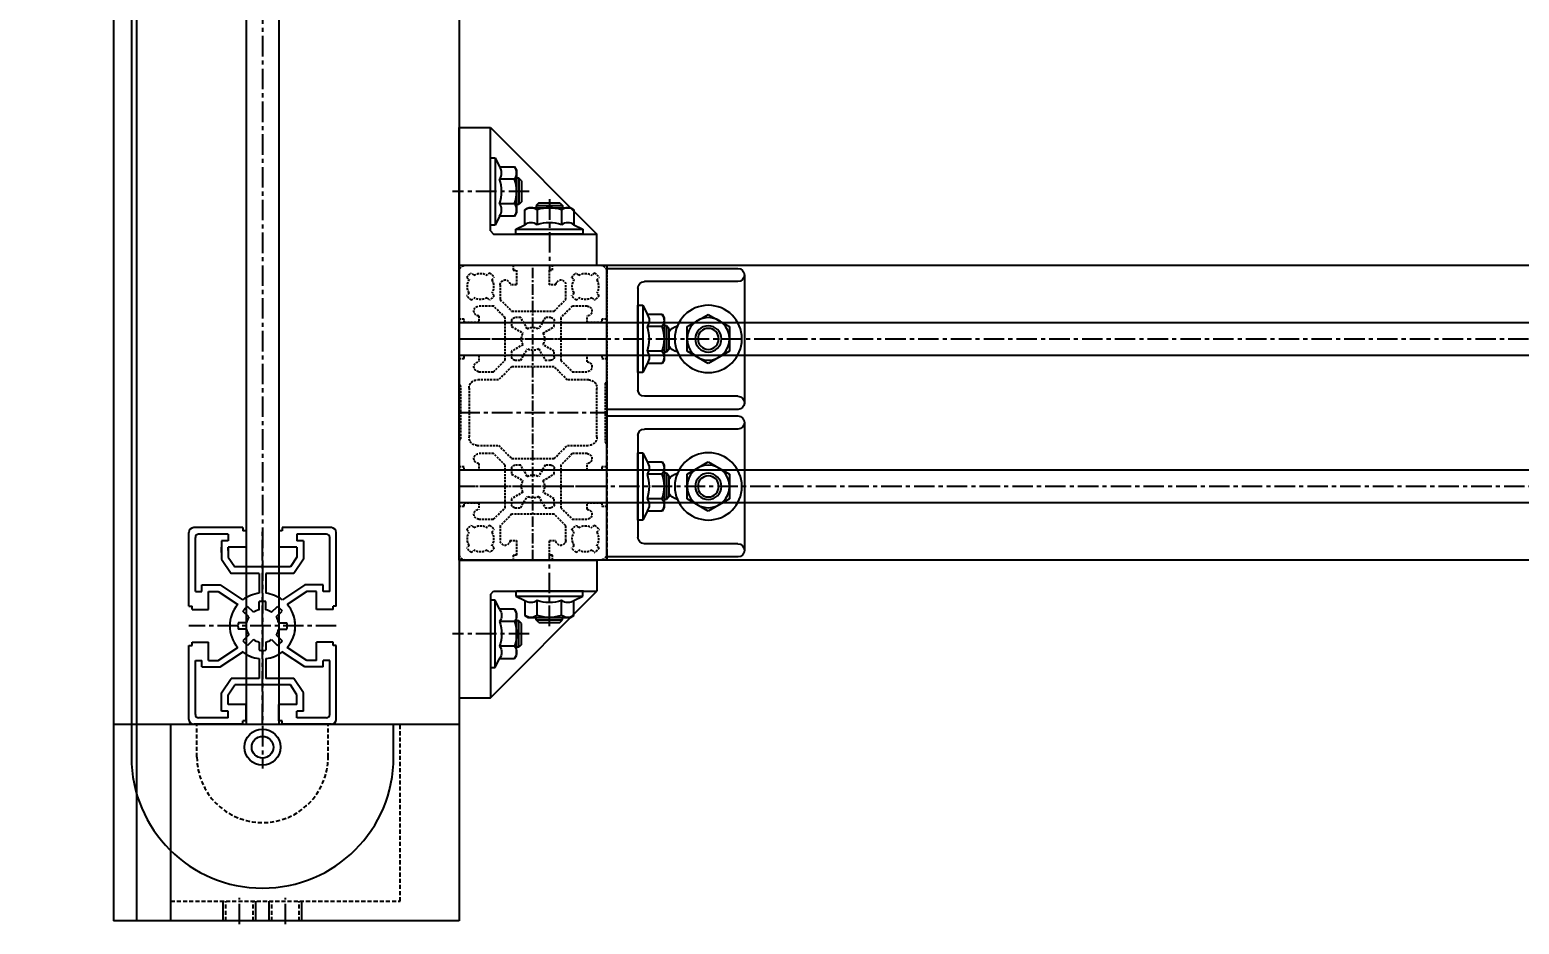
# Model space of a CAD drawing. Header units: inches. Extents: x 0 to 77285, y -118 to 40065.
# Drawn here: x 47395.9 to 47850.3, y 23379.6 to 23652.4 of the extents above; entities that cross this region are included whole.
import ezdxf

# ---------------------------------------------------------------- set-up
doc = ezdxf.new("R2010")
doc.units = ezdxf.units.IN
doc.header["$LTSCALE"] = 5
doc.header["$MEASUREMENT"] = 0
doc.linetypes.add('CENTER', pattern=[2, 1.25, -0.25, 0.25, -0.25])
doc.linetypes.add('HIDDEN', pattern=[0.375, 0.25, -0.125])
for name, color, linetype in [('11', 1, 'CENTER'), ('22', 2, 'HIDDEN'), ('44', 4, 'Continuous'), ('A', 8, 'Continuous'), ('B', 123, 'Continuous'), ('G', 231, 'Continuous'), ('T', 3, 'Continuous')]:
    doc.layers.add(name, color=color, linetype=linetype)
doc.styles.add('SCI', font='')
doc.styles.get('SCI').set_extended_font_data('Gulim')
doc.dimstyles.new('SCH', dxfattribs={"dimtxt": 2.5, "dimasz": 2, "dimexe": 1.25, "dimexo": 0.625, "dimtad": 1, "dimdec": 8, "dimtxsty": 'SCI', "dimcen": 2.5, "dimclrd": 4, "dimclre": 4, "dimclrt": 7, "dimadec": 8, "dimazin": 2, "dimtfac": 1, "dimtdec": 8, "dimtmove": 0, "dimatfit": 3, "dimfxl": 1, "dimarcsym": 0})

# ---------------------------------------------------------------- blocks, each defined once
blk = doc.blocks.new('A$Ccb516ab6')
for p, q in [((60, 0), (60, -105.5)), ((60, 0), (60, -105.5)), ((1330, 0, 0), (60, 0)), ((60, 0), (60, -105.5)), ((60, -7), (0, -7)), ((0, -105.5), (0, -7)), ((1330, -7, 0), (60, -7)), ((0, -17.5), (60, -17.5)), ((0, -17.5), (60, -17.5)), ((60, -39.5), (60, -24.5)), ((61.5, -23), (84, -23)), ((62, -35), (62, -26)), ((63, -25), (79.5, -25)), ((77.5, -27), (79.5, -27)), ((77.5, -27), (77.5, -32.61)), ((79.5, -25), (79.5, -27)), ((84, -23), (84, -24)), ((84, -24), (85, -24)), ((85, -24), (85, -29)), ((95, -24), (95, -29)), ((95, -24), (96, -24)), ((96, -23), (96, -24)), ((96, -23), (118.5, -23)), ((100.5, -25), (100.5, -27)), ((100.5, -25), (117, -25)), ((100.5, -27), (102.5, -27)), ((102.5, -27), (102.5, -32.61)), ((118, -35), (118, -26)), ((120, -39.5), (120, -24.5)), ((79.5, -29), (79.5, -32)), ((79.5, -29), (85, -29)), ((95, -29), (100.5, -29)), ((100.5, -29), (100.5, -32)), ((62, -35), (64, -35)), ((64, -33), (69.61, -33)), ((64, -35), (64, -33)), ((66, -35), (69, -35)), ((66, -40.5), (66, -35)), ((69, -35), (72, -37)), ((69.61, -33), (74, -35.93)), ((74, -44.5), (74, -35.93)), ((77.5, -32.61), (82.05, -39.43)), ((79.5, -32), (83.46, -37.94)), ((100.5, -32), (96.54, -37.94)), ((102.5, -32.61), (97.95, -39.43)), ((110.39, -33), (106, -35.93)), ((106, -44.5), (106, -35.93)), ((111, -35), (108, -37)), ((116, -33), (110.39, -33)), ((114, -35), (111, -35)), ((112.39, -33), (114.08, -33)), ((113, -35), (114.08, -35)), ((114, -40.5), (114, -35)), ((116, -35), (116, -33)), ((118, -35), (116, -35)), ((60, -39.5), (61, -39.5)), ((1330, -40.5, 0), (60, -40.5)), ((61, -40.5), (61, -39.5)), ((61, -40.5), (66, -40.5)), ((72, -54), (72, -37)), ((87.24, -41.33), (85.45, -39.54)), ((89, -40.6), (89, -38.07)), ((91, -40.6), (91, -38.07)), ((92.76, -41.33), (94.55, -39.54)), ((108, -54), (108, -37)), ((119, -40.5), (114, -40.5)), ((119, -40.5), (119, -39.5)), ((120, -39.5), (119, -39.5)), ((80.05, -44.5), (74, -44.5)), ((85.1, -44.5), (82.57, -44.5)), ((85.83, -42.74), (84.04, -40.95)), ((94.17, -42.74), (95.96, -40.95)), ((94.9, -44.5), (97.43, -44.5)), ((106, -44.5), (99.95, -44.5)), ((74, -55.07), (74, -46.5)), ((80.05, -46.5), (74, -46.5)), ((85.1, -46.5), (82.57, -46.5)), ((85.83, -48.26), (84.04, -50.05)), ((87.24, -49.67), (85.45, -51.46)), ((92.76, -49.67), (94.55, -51.46)), ((94.17, -48.26), (95.96, -50.05)), ((94.9, -46.5), (97.43, -46.5)), ((106, -46.5), (99.95, -46.5)), ((106, -55.07), (106, -46.5)), ((1330, -50.5, 0), (60, -50.5)), ((60, -66.5), (60, -51.5)), ((60, -51.5), (61, -51.5)), ((61, -51.5), (61, -50.5)), ((61, -50.5), (66, -50.5)), ((66, -56), (66, -50.5)), ((69, -56), (72, -54)), ((77.5, -58.39), (82.05, -51.57)), ((79.5, -59), (83.46, -53.06)), ((89, -50.4), (89, -52.93)), ((91, -50.4), (91, -52.93)), ((100.5, -59), (96.54, -53.06)), ((102.5, -58.39), (97.95, -51.57)), ((111, -56), (108, -54)), ((114, -56), (114, -50.5)), ((119, -50.5), (114, -50.5)), ((119, -51.5), (119, -50.5)), ((120, -51.5), (119, -51.5)), ((120, -66.5), (120, -51.5)), ((62, -65), (62, -56)), ((62, -56), (64, -56)), ((64, -58), (64, -56)), ((64, -58), (69.61, -58)), ((66, -56), (69, -56)), ((69.61, -58), (74, -55.07)), ((77.5, -64), (77.5, -58.39)), ((79.5, -62), (79.5, -59)), ((100.5, -62), (100.5, -59)), ((102.5, -64), (102.5, -58.39)), ((110.39, -58), (106, -55.07)), ((116, -58), (110.39, -58)), ((114, -56), (111, -56)), ((116, -58), (116, -56)), ((118, -56), (116, -56)), ((118, -65), (118, -56)), ((79.5, -62), (85, -62)), ((85, -67), (85, -62)), ((95, -67), (95, -62)), ((95, -62), (100.5, -62)), ((61.5, -68), (84, -68)), ((63, -66), (79.5, -66)), ((77.5, -64), (79.5, -64)), ((79.5, -66), (79.5, -64)), ((84, -68), (84, -67)), ((84, -67), (85, -67)), ((95, -67), (96, -67)), ((96, -68), (96, -67)), ((96, -68), (118.5, -68)), ((100.5, -64), (102.5, -64)), ((100.5, -66), (100.5, -64)), ((100.5, -66), (117, -66)), ((60, -105.5), (0, -105.5)), ((1330, -105.5, 0), (60, -105.5))]:
    blk.add_line(p, q)
for radius in [5.5, 3.3]:
    blk.add_circle((53, -45.5), radius)
for centre, radius, start, end in [((61.5, -24.5), 1.5, 90, 180), ((63, -26), 1, 90, 180), ((117, -26), 1, 0, 90), ((118.5, -24.5), 1.5, 0, 90), ((90, -45.5), 10, 49.1403, 130.8597), ((90, -45.5), 10, 140.9719, 174.2608), ((90, -45.5), 10, 142.644, 174.2608), ((90, -45.5), 7.5, 127.3377, 142.6623), ((90, -45.5), 5, 101.537, 123.463), ((90, -45.5), 7.5, 82.3377, 97.6623), ((90, -45.5), 5, 56.537, 78.463), ((90, -45.5), 7.5, 37.3377, 52.6623), ((90, -45.5), 10, 5.7392, 37.356), ((90, -45.5), 7.5, 172.3377, 187.6623), ((90, -45.5), 5, 146.537, 168.463), ((90, -45.5), 5, 11.537, 33.463), ((90, -45.5), 7.5, 352.3377, 7.6623), ((90, -45.5), 10, 185.7392, 217.356), ((90, -45.5), 10, 185.7392, 219.0281), ((90, -45.5), 5, 191.537, 213.463), ((90, -45.5), 5, 236.537, 258.463), ((90, -45.5), 5, 281.537, 303.463), ((90, -45.5), 5, 326.537, 348.463), ((90, -45.5), 10, 322.644, 354.2608), ((90, -45.5), 10, 229.1403, 296.5204), ((90, -45.5), 10, 230.7393, 310.8597), ((90, -45.5), 7.5, 217.3377, 232.6623), ((90, -45.5), 7.5, 262.3377, 277.6623), ((90, -45.5), 7.5, 307.3377, 322.6623), ((61.5, -66.5), 1.5, 180, 270), ((63, -65), 1, 180, 270), ((117, -65), 1, 270, 0), ((118.5, -66.5), 1.5, 270, 0)]:
    blk.add_arc(centre, radius, start, end)
at = {"layer": '11'}
for p, q in [((90, -68), (90, -23)), ((-1, -38.5), (7, -38.5)), ((59.5, -45.5), (46.5, -45.5)), ((1330, -45.5, 0), (60, -45.5)), ((60, -45.5), (120, -45.5)), ((-1, -52.5), (7, -52.5))]:
    blk.add_line(p, q, dxfattribs=at)
at = {"layer": '22'}
for p, q in [((6, -17.5), (6, -87.5)), ((50, -25.5), (60, -25.5)), ((0, -34.31), (6, -34.31)), ((0, -42.69), (6, -42.69)), ((0, -48.31), (6, -48.31)), ((0, -56.69), (6, -56.69)), ((50, -65.5), (60, -65.5)), ((6, -87.5), (60, -87.5))]:
    blk.add_line(p, q, dxfattribs=at)
blk.add_arc((50, -45.5), 20, 90, 270, dxfattribs=at)
at = {"layer": 'B'}
for p, q in [((60, -5.5), (50, -5.5)), ((1330, -5.5, 0), (60, -5.5)), ((50, -85.5), (60, -85.5))]:
    blk.add_line(p, q, dxfattribs=at)
blk.add_arc((50, -45.5), 40, 90, 270, dxfattribs=at)
at = {"layer": 'G'}
for p in [(60, 0), (0, -7)]:
    blk.add_line(p, (0, 0), dxfattribs=at)
at = {"layer": 'T'}
for p, q in [((0, -33.5), (6, -33.5)), ((0, -43.5), (6, -43.5)), ((0, -47.5), (6, -47.5)), ((0, -57.5), (6, -57.5))]:
    blk.add_line(p, q, dxfattribs=at)
blk = doc.blocks.new('A$C47db6cef')
at = {"ltscale": 0.506191}
for p, q in [((0, 43), (0, 28.5)), ((16.5, 45), (2, 45)), ((3.05, 40.53), (2.33, 41.26)), ((3.74, 42.67), (4.47, 41.95)), ((8.53, 41.95), (9.26, 42.67)), ((10.67, 41.26), (9.95, 40.53)), ((16.5, 43.5), (16.5, 45)), ((28.5, 45), (16.5, 45)), ((17.5, 43.5), (16.5, 43.5)), ((17.5, 39), (17.5, 43.5)), ((27.5, 43.5), (27.5, 39)), ((28.5, 43.5), (27.5, 43.5)), ((28.5, 45), (28.5, 43.5)), ((36.5, 45), (28.5, 45)), ((37, 44.5), (36.5, 45)), ((44.7, 44.5), (37, 44.5)), ((37.5, 42), (52.5, 42)), ((45, 44.2), (44.7, 44.5)), ((45.3, 44.5), (45, 44.2)), ((53, 44.5), (45.3, 44.5)), ((53.5, 45), (53, 44.5)), ((61.5, 45), (53.5, 45)), ((61.5, 43.5), (61.5, 45)), ((73.5, 45), (61.5, 45)), ((62.5, 43.5), (61.5, 43.5)), ((62.5, 39), (62.5, 43.5)), ((72.5, 43.5), (72.5, 39)), ((73.5, 43.5), (72.5, 43.5)), ((73.5, 45), (73.5, 43.5)), ((88, 45), (73.5, 45)), ((80.05, 40.53), (79.33, 41.26)), ((80.74, 42.67), (81.47, 41.95)), ((85.53, 41.95), (86.26, 42.67)), ((87.67, 41.26), (86.95, 40.53)), ((90, 28.5), (90, 43)), ((2.33, 35.74), (3.05, 36.47)), ((9.95, 36.47), (10.67, 35.74)), ((12.5, 34.5), (12.5, 39)), ((15.5, 39), (17.5, 39)), ((27.5, 39), (29.5, 39)), ((32.5, 39), (32.5, 34.5)), ((35, 33), (35, 39.5)), ((55, 39.5), (55, 33)), ((57.5, 34.5), (57.5, 39)), ((60.5, 39), (62.5, 39)), ((72.5, 39), (74.5, 39)), ((77.5, 39), (77.5, 34.5)), ((79.33, 35.74), (80.05, 36.47)), ((86.95, 36.47), (87.67, 35.74)), ((4.47, 35.05), (3.74, 34.33)), ((6, 32.5), (10.5, 32.5)), ((9.26, 34.33), (8.53, 35.05)), ((10.5, 32.5), (14, 29)), ((16, 31), (12.5, 34.5)), ((32.5, 34.5), (29, 31)), ((31, 29), (35, 33)), ((55, 33), (59, 29)), ((61, 31), (57.5, 34.5)), ((77.5, 34.5), (74, 31)), ((76, 29), (79.5, 32.5)), ((79.5, 32.5), (84, 32.5)), ((81.47, 35.05), (80.74, 34.33)), ((86.26, 34.33), (85.53, 35.05)), ((0, 28.5), (1.5, 28.5)), ((0, 28.5), (0, 16.5)), ((1.5, 28.5), (1.5, 27.5)), ((1.5, 27.5), (6, 27.5)), ((6, 27.5), (6, 29.5)), ((14, 29), (14, 22.8)), ((22.2, 31), (16, 31)), ((16, 26.25), (16, 28)), ((17, 29), (18.75, 29)), ((18.75, 29), (20.75, 25.53)), ((22.5, 30.7), (22.2, 31)), ((22.8, 31), (22.5, 30.7)), ((29, 31), (22.8, 31)), ((24.25, 25.53), (26.25, 29)), ((26.25, 29), (28, 29)), ((29, 28), (29, 26.25)), ((31, 16), (31, 29)), ((59, 29), (59, 16)), ((67.2, 31), (61, 31)), ((61, 26.25), (61, 28)), ((62, 29), (63.75, 29)), ((63.75, 29), (65.75, 25.53)), ((67.5, 30.7), (67.2, 31)), ((67.8, 31), (67.5, 30.7)), ((74, 31), (67.8, 31)), ((69.25, 25.53), (71.25, 29)), ((71.25, 29), (73, 29)), ((74, 28), (74, 26.25)), ((76, 22.8), (76, 29)), ((84, 29.5), (84, 27.5)), ((84, 27.5), (88.5, 27.5)), ((88.5, 28.5), (90, 28.5)), ((88.5, 27.5), (88.5, 28.5)), ((90, 16.5), (90, 28.5)), ((14, 22.8), (14.3, 22.5)), ((19.47, 24.25), (16, 26.25)), ((29, 26.25), (25.53, 24.25)), ((64.47, 24.25), (61, 26.25)), ((74, 26.25), (70.53, 24.25)), ((75.7, 22.5), (76, 22.8)), ((14.3, 22.5), (14, 22.2)), ((14, 22.2), (14, 16)), ((16, 18.75), (19.47, 20.75)), ((16, 17), (16, 18.75)), ((20.75, 19.47), (18.75, 16)), ((26.25, 16), (24.25, 19.47)), ((25.53, 20.75), (29, 18.75)), ((29, 18.75), (29, 17)), ((61, 18.75), (64.47, 20.75)), ((61, 17), (61, 18.75)), ((65.75, 19.47), (63.75, 16)), ((71.25, 16), (69.25, 19.47)), ((70.53, 20.75), (74, 18.75)), ((74, 18.75), (74, 17)), ((76, 22.2), (75.7, 22.5)), ((76, 16), (76, 22.2)), ((0, 16.5), (0, 2)), ((1.5, 16.5), (0, 16.5)), ((1.5, 17.5), (1.5, 16.5)), ((6, 17.5), (1.5, 17.5)), ((6, 15.5), (6, 17.5)), ((14, 16), (10.5, 12.5)), ((12.5, 10.5), (16, 14)), ((16, 14), (22.2, 14)), ((18.75, 16), (17, 16)), ((22.2, 14), (22.5, 14.3)), ((22.5, 14.3), (22.8, 14)), ((22.8, 14), (29, 14)), ((28, 16), (26.25, 16)), ((29, 14), (32.5, 10.5)), ((35, 12), (31, 16)), ((59, 16), (55, 12)), ((57.5, 10.5), (61, 14)), ((61, 14), (67.2, 14)), ((63.75, 16), (62, 16)), ((67.2, 14), (67.5, 14.3)), ((67.5, 14.3), (67.8, 14)), ((67.8, 14), (74, 14)), ((73, 16), (71.25, 16)), ((74, 14), (77.5, 10.5)), ((79.5, 12.5), (76, 16)), ((84, 17.5), (84, 15.5)), ((88.5, 17.5), (84, 17.5)), ((88.5, 16.5), (88.5, 17.5)), ((90, 16.5), (88.5, 16.5)), ((90, 2), (90, 16.5)), ((3.05, 8.53), (2.33, 9.26)), ((3.74, 10.67), (4.47, 9.95)), ((10.5, 12.5), (6, 12.5)), ((8.53, 9.95), (9.26, 10.67)), ((10.67, 9.26), (9.95, 8.53)), ((12.5, 6), (12.5, 10.5)), ((32.5, 10.5), (32.5, 6)), ((35, 5.5), (35, 12)), ((55, 12), (55, 5.5)), ((57.5, 6), (57.5, 10.5)), ((77.5, 10.5), (77.5, 6)), ((80.05, 8.53), (79.33, 9.26)), ((84, 12.5), (79.5, 12.5)), ((80.74, 10.67), (81.47, 9.95)), ((85.53, 9.95), (86.26, 10.67)), ((87.67, 9.26), (86.95, 8.53)), ((17.5, 6), (15.5, 6)), ((17.5, 1.5), (17.5, 6)), ((27.5, 6), (27.5, 1.5)), ((29.5, 6), (27.5, 6)), ((62.5, 6), (60.5, 6)), ((62.5, 1.5), (62.5, 6)), ((72.5, 6), (72.5, 1.5)), ((74.5, 6), (72.5, 6)), ((2, 0), (16.5, 0)), ((2.33, 3.74), (3.05, 4.47)), ((4.47, 3.05), (3.74, 2.33)), ((9.26, 2.33), (8.53, 3.05)), ((9.95, 4.47), (10.67, 3.74)), ((16.5, 1.5), (17.5, 1.5)), ((16.5, 0), (16.5, 1.5)), ((16.5, 0), (28.5, 0)), ((27.5, 1.5), (28.5, 1.5)), ((28.5, 1.5), (28.5, 0)), ((28.5, 0), (35.55, 0)), ((35.55, 0), (36.05, 0.5)), ((36.05, 0.5), (44.7, 0.5)), ((52.5, 3), (37.5, 3)), ((44.7, 0.5), (45, 0.8)), ((45, 0.8), (45.3, 0.5)), ((45.3, 0.5), (53.95, 0.5)), ((53.95, 0.5), (54.45, 0)), ((61.5, 1.5), (62.5, 1.5)), ((61.5, 0), (61.5, 1.5)), ((72.5, 1.5), (73.5, 1.5)), ((73.5, 1.5), (73.5, 0)), ((79.33, 3.74), (80.05, 4.47)), ((81.47, 3.05), (80.74, 2.33)), ((86.26, 2.33), (85.53, 3.05)), ((86.95, 4.47), (87.67, 3.74))]:
    blk.add_line(p, q, dxfattribs=at)
for p, q in [((54.45, 0), (61.5, 0)), ((61.5, 0), (73.5, 0)), ((73.5, 0), (88, 0))]:
    blk.add_line(p, q)
for centre, radius, start, end in [((2, 43), 2, 90, 180), ((6.5, 38.5), 5, 123.463, 146.537), ((6.5, 38.5), 4, 59.4775, 120.5225), ((6.5, 38.5), 5, 33.463, 56.537), ((37.5, 39.5), 2.5, 90, 180), ((52.5, 39.5), 2.5, 0, 90), ((83.5, 38.5), 5, 123.463, 146.537), ((83.5, 38.5), 4, 59.4775, 120.5225), ((83.5, 38.5), 5, 33.463, 56.537), ((88, 43), 2, 0, 90), ((6.5, 38.5), 4, 149.4775, 210.5225), ((6.5, 38.5), 4, 329.4775, 30.5225), ((14, 39), 1.5, 0, 180), ((31, 39), 1.5, 0, 180), ((59, 39), 1.5, 0, 180), ((76, 39), 1.5, 0, 180), ((83.5, 38.5), 4, 149.4775, 210.5225), ((83.5, 38.5), 4, 329.4775, 30.5225), ((6.5, 38.5), 5, 213.463, 236.537), ((6.5, 38.5), 4, 239.4775, 300.5225), ((6, 31), 1.5, 90, 270), ((6.5, 38.5), 5, 303.463, 326.537), ((83.5, 38.5), 5, 213.463, 236.537), ((83.5, 38.5), 4, 239.4775, 300.5225), ((84, 31), 1.5, 270, 90), ((83.5, 38.5), 5, 303.463, 326.537), ((17, 28), 1, 90, 180), ((28, 28), 1, 0, 90), ((62, 28), 1, 90, 180), ((73, 28), 1, 0, 90), ((22.5, 22.5), 3.5, 150, 210), ((22.5, 22.5), 3.5, 60, 120), ((22.5, 22.5), 3.5, 330, 30), ((67.5, 22.5), 3.5, 150, 210), ((67.5, 22.5), 3.5, 60, 120), ((67.5, 22.5), 3.5, 330, 30), ((22.5, 22.5), 3.5, 240, 300), ((67.5, 22.5), 3.5, 240, 300), ((6, 14), 1.5, 90, 270), ((17, 17), 1, 180, 270), ((28, 17), 1, 270, 0), ((62, 17), 1, 180, 270), ((73, 17), 1, 270, 0), ((84, 14), 1.5, 270, 90), ((6.5, 6.5), 5, 123.463, 146.537), ((6.5, 6.5), 4, 59.4775, 120.5225), ((6.5, 6.5), 5, 33.463, 56.537), ((83.5, 6.5), 5, 123.463, 146.537), ((83.5, 6.5), 4, 59.4775, 120.5225), ((83.5, 6.5), 5, 33.463, 56.537), ((6.5, 6.5), 4, 149.4775, 210.5225), ((6.5, 6.5), 4, 329.4775, 30.5225), ((14, 6), 1.5, 180, 0), ((31, 6), 1.5, 180, 0), ((37.5, 5.5), 2.5, 180, 270), ((52.5, 5.5), 2.5, 270, 0), ((59, 6), 1.5, 180, 0), ((76, 6), 1.5, 180, 0), ((83.5, 6.5), 4, 149.4775, 210.5225), ((83.5, 6.5), 4, 329.4775, 30.5225), ((2, 2), 2, 180, 270), ((6.5, 6.5), 5, 213.463, 236.537), ((6.5, 6.5), 4, 239.4775, 300.5225), ((6.5, 6.5), 5, 303.463, 326.537), ((83.5, 6.5), 5, 213.463, 236.537), ((83.5, 6.5), 4, 239.4775, 300.5225), ((83.5, 6.5), 5, 303.463, 326.537), ((88, 2), 2, 270, 0)]:
    blk.add_arc(centre, radius, start, end, dxfattribs=at)
at = {"layer": '11', "ltscale": 0.506191}
for p, q in [((22.5, 45), (22.5, 0)), ((67.5, 0), (67.5, 45)), ((90, 22.5), (0, 22.5))]:
    blk.add_line(p, q, dxfattribs=at)
at = {"layer": '11'}
blk.add_line((45, 45), (45, 0), dxfattribs=at)
at = {"layer": 'A', "ltscale": 0.506191}
for p, q in [((0, 45), (0, 43)), ((2, 45), (0, 45)), ((53.5, 45), (36.5, 45)), ((90, 45), (88, 45)), ((90, 43), (90, 45)), ((0, 2), (0, 0)), ((0, 0), (2, 0)), ((35.55, 0), (54.45, 0)), ((90, 0), (90, 2))]:
    blk.add_line(p, q, dxfattribs=at)
at = {"layer": 'A'}
blk.add_line((88, 0), (90, 0), dxfattribs=at)
blk = doc.blocks.new('af!@$!2^^&&@$aD읾ㅇㄹA$C5BB358B1')
for p, q in [((1.74, 42), (43.74, 42)), ((1.74, 42), (1.74, 0)), ((43.74, 42), (43.74, 32.5)), ((12.24, 32.5), (11.24, 31.5)), ((43.74, 32.5), (11.24, 0)), ((12.24, 32.5), (43.74, 32.5)), ((13.99, 32.5), (34.49, 32.5)), ((13.99, 31), (13.99, 32.5)), ((34.49, 32.5), (34.49, 31)), ((11.24, 31.5), (11.24, 0)), ((34.49, 31), (13.99, 31)), ((16.73, 29.7), (13.99, 31)), ((16.73, 25.11), (16.73, 29.7)), ((20.48, 25.14), (20.48, 29.7)), ((27.99, 25.14), (27.99, 29.7)), ((34.49, 31), (31.74, 29.7)), ((31.74, 29.7), (31.74, 25.11)), ((11.24, 24.75), (12.74, 24.75)), ((11.24, 4.04), (11.24, 24.54)), ((12.74, 24.75), (12.74, 4.25)), ((12.74, 24.75), (14.04, 22.01)), ((17.79, 24.5), (16.73, 25.11)), ((30.68, 24.5), (17.79, 24.5)), ((20.24, 23.8), (20.24, 24.5)), ((28.24, 23.8), (20.24, 23.8)), ((21.04, 23), (20.24, 23.8)), ((27.44, 23), (21.04, 23)), ((27.44, 23), (28.24, 23.8)), ((28.24, 23.8), (28.24, 24.5)), ((31.74, 25.11), (30.68, 24.5)), ((14.04, 22.01), (18.63, 22.01)), ((18.59, 18.25), (14.04, 18.25)), ((18.63, 22.01), (19.24, 20.94)), ((19.24, 20.94), (19.24, 8.06)), ((19.94, 18.5), (19.24, 18.5)), ((19.94, 18.5), (19.94, 10.5)), ((20.74, 17.7), (19.94, 18.5)), ((20.74, 17.7), (20.74, 11.3)), ((18.59, 10.75), (14.04, 10.75)), ((19.94, 10.5), (19.24, 10.5)), ((20.74, 11.3), (19.94, 10.5)), ((14.04, 6.99), (12.74, 4.25)), ((18.63, 6.99), (14.04, 6.99)), ((19.24, 8.06), (18.63, 6.99)), ((12.74, 4.25), (11.24, 4.25)), ((1.74, 0), (11.24, 0))]:
    blk.add_line(p, q)
for centre, radius, start, end in [((18.61, 32.11), 3.06, 232.1211, 307.8789), ((24.24, 40.32), 11.26, 250.5288, 289.4712), ((29.87, 32.11), 3.06, 232.1211, 307.8789), ((18.61, 27.56), 3.06, 232.1211, 307.8789), ((24.24, 35.76), 11.26, 250.5288, 289.4712), ((29.87, 27.56), 3.06, 232.1211, 307.8789), ((11.62, 20.13), 3.06, 322.1211, 37.8789), ((3.42, 14.5), 11.26, 340.5288, 19.4712), ((16.18, 20.13), 3.06, 322.1211, 37.8789), ((7.98, 14.5), 11.26, 340.5288, 19.4712), ((11.62, 8.87), 3.06, 322.1211, 37.8789), ((16.18, 8.87), 3.06, 322.1211, 37.8789)]:
    blk.add_arc(centre, radius, start, end)
at = {"layer": '11'}
for p, q in [((24.24, 20.66), (24.24, 44.03)), ((21.83, 14.5), (0, 14.5))]:
    blk.add_line(p, q, dxfattribs=at)
blk = doc.blocks.new('A$C632A6005')
for p, q in [((-21.5, 0), (-21.5, -40)), ((21.5, 0), (-21.5, 0)), ((21.5, -40.1), (21.5, 0)), ((-17.5, -40), (-17.5, -11.5)), ((-15.5, -9.5), (15.5, -9.5)), ((10.25, -9.5), (-10.25, -9.5)), ((-10.25, -9.5), (-10.25, -11)), ((-10.25, -11), (10.25, -11)), ((-10.25, -11), (-7.51, -12.3)), ((-7.51, -12.3), (-7.51, -16.89)), ((-3.75, -16.86), (-3.75, -12.3)), ((3.76, -16.86), (3.76, -12.3)), ((7.51, -12.3), (10.25, -11)), ((7.51, -16.89), (7.51, -12.3)), ((10.25, -11), (10.25, -9.5)), ((17.5, -40), (17.5, -11.5)), ((-7.51, -16.89), (-6.44, -17.5)), ((-6.44, -17.5), (6.45, -17.5)), ((-4, -18.2), (-4, -17.5)), ((4, -18.2), (4, -17.5)), ((6.45, -17.5), (7.51, -16.89)), ((-4, -18.2), (4, -18.2)), ((-3.2, -19), (-4, -18.2)), ((-3.2, -19), (3.2, -19)), ((3.2, -19), (4, -18.2)), ((-3.75, -24.5), (-7.5, -31)), ((3.75, -24.5), (-3.75, -24.5)), ((7.51, -31), (3.75, -24.5)), ((-7.5, -31), (-3.75, -37.5)), ((3.75, -37.5), (7.51, -31)), ((-3.75, -37.5), (3.75, -37.5)), ((-19.5, -42), (19.6, -42))]:
    blk.add_line(p, q)
for radius in [10.25, 6.5, 4, 3.2]:
    blk.add_circle((0, -31), radius)
for centre, radius, start, end in [((-15.5, -11.5), 2, 90, 180), ((-5.63, -9.89), 3.06, 232.1211, 307.8789), ((0, -1.68), 11.26, 250.5288, 289.4712), ((5.63, -9.89), 3.06, 232.1211, 307.8789), ((15.5, -11.5), 2, 0, 90), ((-5.63, -14.44), 3.06, 232.1211, 307.8789), ((0, -6.24), 11.26, 250.5288, 289.4712), ((5.63, -14.44), 3.06, 232.1211, 307.8789), ((0, -22.5), 4.1, 121.3886, 166.7272), ((0, -22.5), 4.1, 13.2728, 58.6114), ((-19.5, -40), 2, 180, 270), ((-19.5, -40), 2, 270, 0), ((19.5, -40), 2, 180, 270), ((19.6, -40.1), 1.9, 270, 0)]:
    blk.add_arc(centre, radius, start, end)
blk = doc.blocks.new('A$Cfa3f9974')
for p, q in [((-45, 0), (45, 0)), ((-45, -705, 0), (-45, 0)), ((45, 0), (45, -705, 0))]:
    blk.add_line(p, q)
at = {"layer": '11'}
for p, q in [((-22.5, -705, 0), (-22.5, 0)), ((22.5, 0), (22.5, -705, 0))]:
    blk.add_line(p, q, dxfattribs=at)
at = {"layer": 'A'}
for p, q in [((-27.5, -705, 0), (-27.5, 0)), ((-17.5, -705, 0), (-17.5, 0)), ((17.5, 0), (17.5, -705, 0)), ((27.5, 0), (27.5, -705, 0))]:
    blk.add_line(p, q, dxfattribs=at)
at = {"layer": '22', "xscale": -1}
blk.add_blockref('A$C47db6cef', (45, -45), dxfattribs=at)
at = {"layer": '44', "extrusion": (0, 0, -1), "zscale": -1}
blk.add_blockref('af!@$!2^^&&@$aD읾ㅇㄹA$C5BB358B1', (43.26, -42), dxfattribs=at)
at = {"layer": '44', "extrusion": (0, 0, -1), "xscale": -1, "zscale": -1}
blk.add_blockref('af!@$!2^^&&@$aD읾ㅇㄹA$C5BB358B1', (-43.26, -42), dxfattribs=at)
at = {"layer": '44', "xscale": -1}
for p in [(-22.5, -45), (22.5, -45)]:
    blk.add_blockref('A$C632A6005', p, dxfattribs=at)
blk = doc.blocks.new('*D569')
at = {"color": 4, "lineweight": -2, "transparency": 16777216}
for p, q in [((47371.41, 24880.55), (46045.66, 24880.55)), ((46145.66, 23540.55), (46145.66, 24720.55)), ((47371.41, 23380.55), (46045.66, 23380.55))]:
    blk.add_line(p, q, dxfattribs=at)
at = {"color": 4, "transparency": 16777216}
for points in [[(46118.99, 24720.55), (46172.33, 24720.55), (46145.66, 24880.55)], [(46118.99, 23540.55), (46172.33, 23540.55), (46145.66, 23380.55)]]:
    blk.add_solid(points, dxfattribs=at)
at = {"layer": 'Defpoints', "color": 0, "transparency": 16777216}
for p in [(46145.66, 24880.55), (47421.41, 24880.55, 0), (47421.41, 23380.55, 0)]:
    blk.add_point(p, dxfattribs=at)
at = {"color": 7, "transparency": 16777216, "insert": (45992.86, 24130.55), "char_height": 200, "attachment_point": 5, "rotation": 90, "style": 'SCI'}
blk.add_mtext('1500', dxfattribs=at)

msp = doc.modelspace()

# ---------------------------------------------------------------- block references
for name, p, rotation in [('A$Ccb516ab6', (47421.41034076, 23380.55047629, 0), 90.00000000000001), ('A$Cfa3f9974', (47526.91034076, 23535.62108835), 90)]:
    msp.add_blockref(name, p, dxfattribs=dict(rotation=rotation))

# ---------------------------------------------------------------- dimensions: what is measured, and where the dimension line sits
dim = msp.add_linear_dim(base=(46145.6590281646, 24880.5504762948), p1=(47421.4103407562, 23380.5504762947, 0.0000000034), p2=(47421.4103407552, 24880.5504762947, -0.0000000036), angle=90, dimstyle='SCH', override={"dimscale": 80})
dim.commit()
dim.dimension.update_dxf_attribs({"geometry": '*D569', "text_midpoint": (45992.8627565268, 24130.5504762947)})

doc.saveas('drawing.dxf')
